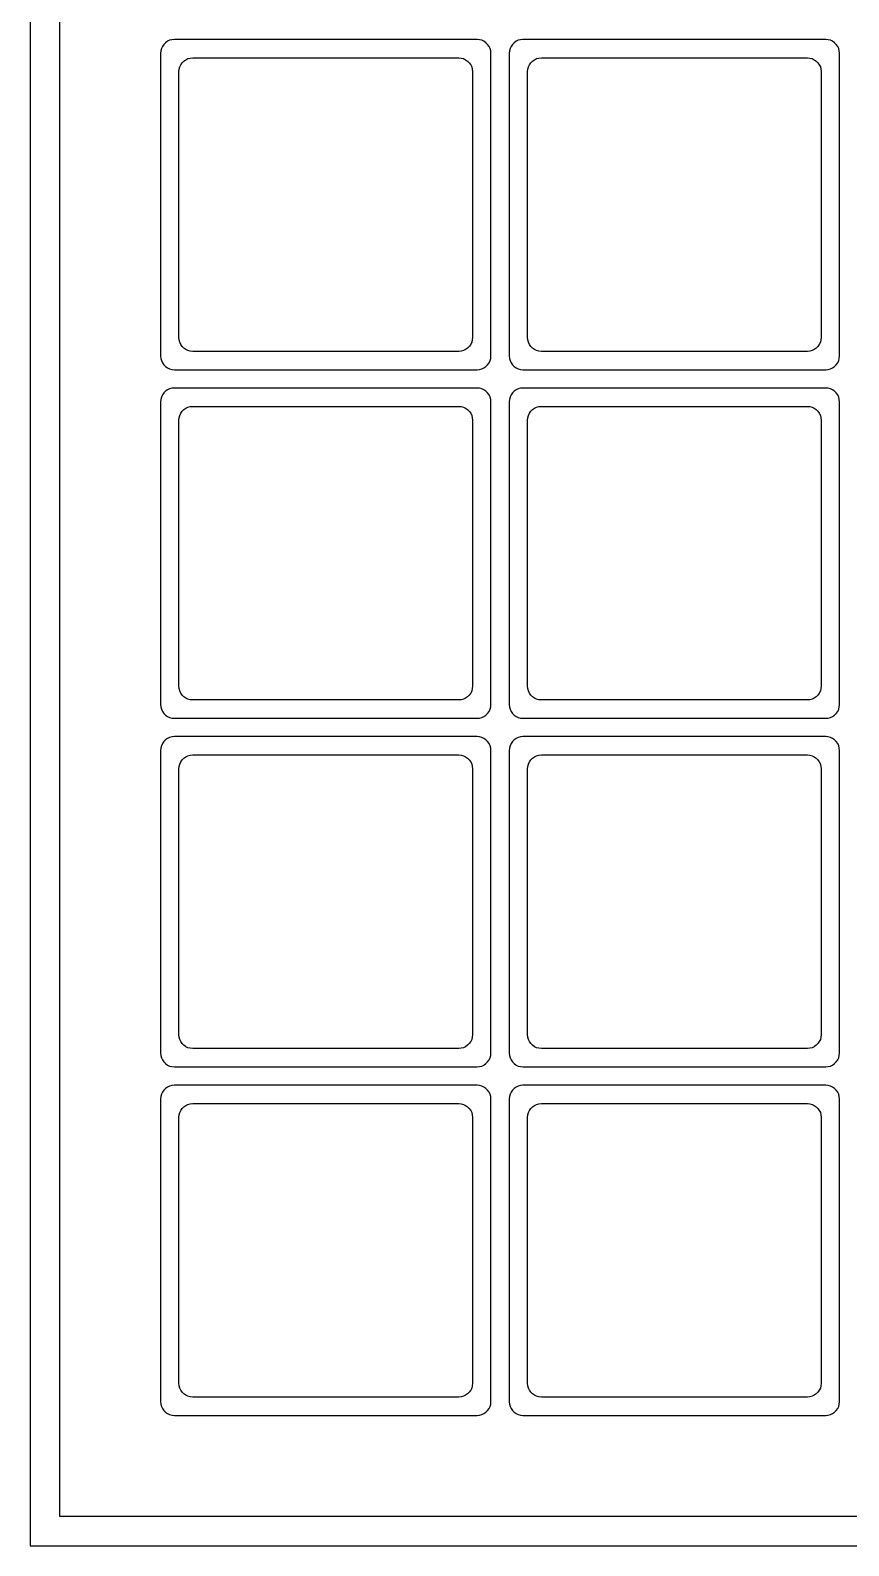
# Model space of a CAD drawing. Header units: metres. Extents: x -7 to 84, y -7 to 172.
# Drawn here: x -6.6 to 38, y -6.6 to 76 of the extents above; entities that cross this region are included whole.
import ezdxf

# ---------------------------------------------------------------- set-up
doc = ezdxf.new("R2010")
doc.units = ezdxf.units.M

msp = doc.modelspace()

# ---------------------------------------------------------------- linework, layer by layer
for p, q in [((-6.6, 171.6), (-6.6, -6.6)), ((-5, -5), (-5, 170)), ((0.675467, 75.2321), (0.600481, 75.125)), ((0.76791, 75.3245), (0.675467, 75.2321)), ((0.875, 75.3995), (0.76791, 75.3245)), ((0.993485, 75.4548), (0.875, 75.3995)), ((1.11976, 75.4886), (0.993485, 75.4548)), ((1.25, 75.5), (1.11976, 75.4886)), ((17.75, 75.5), (1.25, 75.5)), ((17.8802, 75.4886), (17.75, 75.5)), ((18.0065, 75.4548), (17.8802, 75.4886)), ((18.125, 75.3995), (18.0065, 75.4548)), ((18.2321, 75.3245), (18.125, 75.3995)), ((18.3245, 75.2321), (18.2321, 75.3245)), ((18.3995, 75.125), (18.3245, 75.2321)), ((19.6755, 75.2321), (19.6005, 75.125)), ((19.7679, 75.3245), (19.6755, 75.2321)), ((19.875, 75.3995), (19.7679, 75.3245)), ((19.9935, 75.4548), (19.875, 75.3995)), ((20.1198, 75.4886), (19.9935, 75.4548)), ((20.25, 75.5), (20.1198, 75.4886)), ((36.75, 75.5), (20.25, 75.5)), ((36.8802, 75.4886), (36.75, 75.5)), ((37.0065, 75.4548), (36.8802, 75.4886)), ((37.125, 75.3995), (37.0065, 75.4548)), ((37.2321, 75.3245), (37.125, 75.3995)), ((37.3245, 75.2321), (37.2321, 75.3245)), ((37.3995, 75.125), (37.3245, 75.2321)), ((0.511395, 74.8802), (0.5, 74.75)), ((0.5, 74.75), (0.5, 58.25)), ((0.545231, 75.0065), (0.511395, 74.8802)), ((0.600481, 75.125), (0.545231, 75.0065)), ((1.76791, 74.3245), (1.875, 74.3995)), ((1.875, 74.3995), (1.99349, 74.4548)), ((1.99349, 74.4548), (2.11976, 74.4886)), ((2.11976, 74.4886), (2.25, 74.5)), ((2.25, 74.5), (16.75, 74.5)), ((16.75, 74.5), (16.8802, 74.4886)), ((16.8802, 74.4886), (17.0065, 74.4548)), ((17.0065, 74.4548), (17.125, 74.3995)), ((17.125, 74.3995), (17.2321, 74.3245)), ((18.4548, 75.0065), (18.3995, 75.125)), ((18.4886, 74.8802), (18.4548, 75.0065)), ((18.5, 74.75), (18.4886, 74.8802)), ((18.5, 58.25), (18.5, 74.75)), ((19.5114, 74.8802), (19.5, 74.75)), ((19.5, 74.75), (19.5, 58.25)), ((19.5452, 75.0065), (19.5114, 74.8802)), ((19.6005, 75.125), (19.5452, 75.0065)), ((20.7679, 74.3245), (20.875, 74.3995)), ((20.875, 74.3995), (20.9935, 74.4548)), ((20.9935, 74.4548), (21.1198, 74.4886)), ((21.1198, 74.4886), (21.25, 74.5)), ((21.25, 74.5), (35.75, 74.5)), ((35.75, 74.5), (35.8802, 74.4886)), ((35.8802, 74.4886), (36.0065, 74.4548)), ((36.0065, 74.4548), (36.125, 74.3995)), ((36.125, 74.3995), (36.2321, 74.3245)), ((37.4548, 75.0065), (37.3995, 75.125)), ((37.4886, 74.8802), (37.4548, 75.0065)), ((37.5, 74.75), (37.4886, 74.8802)), ((37.5, 58.25), (37.5, 74.75)), ((1.5, 73.75), (1.51139, 73.8802)), ((1.5, 59.25), (1.5, 73.75)), ((1.51139, 73.8802), (1.54523, 74.0065)), ((1.54523, 74.0065), (1.60048, 74.125)), ((1.60048, 74.125), (1.67547, 74.2321)), ((1.67547, 74.2321), (1.76791, 74.3245)), ((17.2321, 74.3245), (17.3245, 74.2321)), ((17.3245, 74.2321), (17.3995, 74.125)), ((17.3995, 74.125), (17.4548, 74.0065)), ((17.4548, 74.0065), (17.4886, 73.8802)), ((17.4886, 73.8802), (17.5, 73.75)), ((17.5, 73.75), (17.5, 59.25)), ((20.5, 73.75), (20.5114, 73.8802)), ((20.5, 59.25), (20.5, 73.75)), ((20.5114, 73.8802), (20.5452, 74.0065)), ((20.5452, 74.0065), (20.6005, 74.125)), ((20.6005, 74.125), (20.6755, 74.2321)), ((20.6755, 74.2321), (20.7679, 74.3245)), ((36.2321, 74.3245), (36.3245, 74.2321)), ((36.3245, 74.2321), (36.3995, 74.125)), ((36.3995, 74.125), (36.4548, 74.0065)), ((36.4548, 74.0065), (36.4886, 73.8802)), ((36.4886, 73.8802), (36.5, 73.75)), ((36.5, 73.75), (36.5, 59.25)), ((1.51139, 59.1198), (1.5, 59.25)), ((1.54523, 58.9935), (1.51139, 59.1198)), ((1.60048, 58.875), (1.54523, 58.9935)), ((1.67547, 58.7679), (1.60048, 58.875)), ((1.76791, 58.6755), (1.67547, 58.7679)), ((1.875, 58.6005), (1.76791, 58.6755)), ((17.2321, 58.6755), (17.125, 58.6005)), ((17.3245, 58.7679), (17.2321, 58.6755)), ((17.3995, 58.875), (17.3245, 58.7679)), ((17.4548, 58.9935), (17.3995, 58.875)), ((17.4886, 59.1198), (17.4548, 58.9935)), ((17.5, 59.25), (17.4886, 59.1198)), ((20.5114, 59.1198), (20.5, 59.25)), ((20.5452, 58.9935), (20.5114, 59.1198)), ((20.6005, 58.875), (20.5452, 58.9935)), ((20.6755, 58.7679), (20.6005, 58.875)), ((20.7679, 58.6755), (20.6755, 58.7679)), ((20.875, 58.6005), (20.7679, 58.6755)), ((36.2321, 58.6755), (36.125, 58.6005)), ((36.3245, 58.7679), (36.2321, 58.6755)), ((36.3995, 58.875), (36.3245, 58.7679)), ((36.4548, 58.9935), (36.3995, 58.875)), ((36.4886, 59.1198), (36.4548, 58.9935)), ((36.5, 59.25), (36.4886, 59.1198)), ((0.5, 58.25), (0.511395, 58.1198)), ((0.511395, 58.1198), (0.545231, 57.9935)), ((0.545231, 57.9935), (0.600481, 57.875)), ((0.600481, 57.875), (0.675467, 57.7679)), ((1.99349, 58.5452), (1.875, 58.6005)), ((2.11976, 58.5114), (1.99349, 58.5452)), ((2.25, 58.5), (2.11976, 58.5114)), ((16.75, 58.5), (2.25, 58.5)), ((16.8802, 58.5114), (16.75, 58.5)), ((17.0065, 58.5452), (16.8802, 58.5114)), ((17.125, 58.6005), (17.0065, 58.5452)), ((18.3245, 57.7679), (18.3995, 57.875)), ((18.3995, 57.875), (18.4548, 57.9935)), ((18.4548, 57.9935), (18.4886, 58.1198)), ((18.4886, 58.1198), (18.5, 58.25)), ((19.5, 58.25), (19.5114, 58.1198)), ((19.5114, 58.1198), (19.5452, 57.9935)), ((19.5452, 57.9935), (19.6005, 57.875)), ((19.6005, 57.875), (19.6755, 57.7679)), ((20.9935, 58.5452), (20.875, 58.6005)), ((21.1198, 58.5114), (20.9935, 58.5452)), ((21.25, 58.5), (21.1198, 58.5114)), ((35.75, 58.5), (21.25, 58.5)), ((35.8802, 58.5114), (35.75, 58.5)), ((36.0065, 58.5452), (35.8802, 58.5114)), ((36.125, 58.6005), (36.0065, 58.5452)), ((37.3245, 57.7679), (37.3995, 57.875)), ((37.3995, 57.875), (37.4548, 57.9935)), ((37.4548, 57.9935), (37.4886, 58.1198)), ((37.4886, 58.1198), (37.5, 58.25)), ((0.675467, 57.7679), (0.76791, 57.6755)), ((0.76791, 57.6755), (0.875, 57.6005)), ((0.875, 57.6005), (0.993485, 57.5452)), ((0.993485, 57.5452), (1.11976, 57.5114)), ((1.11976, 57.5114), (1.25, 57.5)), ((1.25, 57.5), (17.75, 57.5)), ((17.75, 57.5), (17.8802, 57.5114)), ((17.8802, 57.5114), (18.0065, 57.5452)), ((18.0065, 57.5452), (18.125, 57.6005)), ((18.125, 57.6005), (18.2321, 57.6755)), ((18.2321, 57.6755), (18.3245, 57.7679)), ((19.6755, 57.7679), (19.7679, 57.6755)), ((19.7679, 57.6755), (19.875, 57.6005)), ((19.875, 57.6005), (19.9935, 57.5452)), ((19.9935, 57.5452), (20.1198, 57.5114)), ((20.1198, 57.5114), (20.25, 57.5)), ((20.25, 57.5), (36.75, 57.5)), ((36.75, 57.5), (36.8802, 57.5114)), ((36.8802, 57.5114), (37.0065, 57.5452)), ((37.0065, 57.5452), (37.125, 57.6005)), ((37.125, 57.6005), (37.2321, 57.6755)), ((37.2321, 57.6755), (37.3245, 57.7679)), ((0.675467, 56.2321), (0.600481, 56.125)), ((0.76791, 56.3245), (0.675467, 56.2321)), ((0.875, 56.3995), (0.76791, 56.3245)), ((0.993485, 56.4548), (0.875, 56.3995)), ((1.11976, 56.4886), (0.993485, 56.4548)), ((1.25, 56.5), (1.11976, 56.4886)), ((17.75, 56.5), (1.25, 56.5)), ((17.8802, 56.4886), (17.75, 56.5)), ((18.0065, 56.4548), (17.8802, 56.4886)), ((18.125, 56.3995), (18.0065, 56.4548)), ((18.2321, 56.3245), (18.125, 56.3995)), ((18.3245, 56.2321), (18.2321, 56.3245)), ((18.3995, 56.125), (18.3245, 56.2321)), ((19.6755, 56.2321), (19.6005, 56.125)), ((19.7679, 56.3245), (19.6755, 56.2321)), ((19.875, 56.3995), (19.7679, 56.3245)), ((19.9935, 56.4548), (19.875, 56.3995)), ((20.1198, 56.4886), (19.9935, 56.4548)), ((20.25, 56.5), (20.1198, 56.4886)), ((36.75, 56.5), (20.25, 56.5)), ((36.8802, 56.4886), (36.75, 56.5)), ((37.0065, 56.4548), (36.8802, 56.4886)), ((37.125, 56.3995), (37.0065, 56.4548)), ((37.2321, 56.3245), (37.125, 56.3995)), ((37.3245, 56.2321), (37.2321, 56.3245)), ((37.3995, 56.125), (37.3245, 56.2321)), ((0.511395, 55.8802), (0.5, 55.75)), ((0.5, 55.75), (0.5, 39.25)), ((0.545231, 56.0065), (0.511395, 55.8802)), ((0.600481, 56.125), (0.545231, 56.0065)), ((1.76791, 55.3245), (1.875, 55.3995)), ((1.875, 55.3995), (1.99349, 55.4548)), ((1.99349, 55.4548), (2.11976, 55.4886)), ((2.11976, 55.4886), (2.25, 55.5)), ((2.25, 55.5), (16.75, 55.5)), ((16.75, 55.5), (16.8802, 55.4886)), ((16.8802, 55.4886), (17.0065, 55.4548)), ((17.0065, 55.4548), (17.125, 55.3995)), ((17.125, 55.3995), (17.2321, 55.3245)), ((18.4548, 56.0065), (18.3995, 56.125)), ((18.4886, 55.8802), (18.4548, 56.0065)), ((18.5, 55.75), (18.4886, 55.8802)), ((18.5, 39.25), (18.5, 55.75)), ((19.5114, 55.8802), (19.5, 55.75)), ((19.5, 55.75), (19.5, 39.25)), ((19.5452, 56.0065), (19.5114, 55.8802)), ((19.6005, 56.125), (19.5452, 56.0065)), ((20.7679, 55.3245), (20.875, 55.3995)), ((20.875, 55.3995), (20.9935, 55.4548)), ((20.9935, 55.4548), (21.1198, 55.4886)), ((21.1198, 55.4886), (21.25, 55.5)), ((21.25, 55.5), (35.75, 55.5)), ((35.75, 55.5), (35.8802, 55.4886)), ((35.8802, 55.4886), (36.0065, 55.4548)), ((36.0065, 55.4548), (36.125, 55.3995)), ((36.125, 55.3995), (36.2321, 55.3245)), ((37.4548, 56.0065), (37.3995, 56.125)), ((37.4886, 55.8802), (37.4548, 56.0065)), ((37.5, 55.75), (37.4886, 55.8802)), ((37.5, 39.25), (37.5, 55.75)), ((1.5, 54.75), (1.51139, 54.8802)), ((1.5, 40.25), (1.5, 54.75)), ((1.51139, 54.8802), (1.54523, 55.0065)), ((1.54523, 55.0065), (1.60048, 55.125)), ((1.60048, 55.125), (1.67547, 55.2321)), ((1.67547, 55.2321), (1.76791, 55.3245)), ((17.2321, 55.3245), (17.3245, 55.2321)), ((17.3245, 55.2321), (17.3995, 55.125)), ((17.3995, 55.125), (17.4548, 55.0065)), ((17.4548, 55.0065), (17.4886, 54.8802)), ((17.4886, 54.8802), (17.5, 54.75)), ((17.5, 54.75), (17.5, 40.25)), ((20.5, 54.75), (20.5114, 54.8802)), ((20.5, 40.25), (20.5, 54.75)), ((20.5114, 54.8802), (20.5452, 55.0065)), ((20.5452, 55.0065), (20.6005, 55.125)), ((20.6005, 55.125), (20.6755, 55.2321)), ((20.6755, 55.2321), (20.7679, 55.3245)), ((36.2321, 55.3245), (36.3245, 55.2321)), ((36.3245, 55.2321), (36.3995, 55.125)), ((36.3995, 55.125), (36.4548, 55.0065)), ((36.4548, 55.0065), (36.4886, 54.8802)), ((36.4886, 54.8802), (36.5, 54.75)), ((36.5, 54.75), (36.5, 40.25)), ((1.51139, 40.1198), (1.5, 40.25)), ((1.54523, 39.9935), (1.51139, 40.1198)), ((1.60048, 39.875), (1.54523, 39.9935)), ((1.67547, 39.7679), (1.60048, 39.875)), ((1.76791, 39.6755), (1.67547, 39.7679)), ((1.875, 39.6005), (1.76791, 39.6755)), ((17.2321, 39.6755), (17.125, 39.6005)), ((17.3245, 39.7679), (17.2321, 39.6755)), ((17.3995, 39.875), (17.3245, 39.7679)), ((17.4548, 39.9935), (17.3995, 39.875)), ((17.4886, 40.1198), (17.4548, 39.9935)), ((17.5, 40.25), (17.4886, 40.1198)), ((20.5114, 40.1198), (20.5, 40.25)), ((20.5452, 39.9935), (20.5114, 40.1198)), ((20.6005, 39.875), (20.5452, 39.9935)), ((20.6755, 39.7679), (20.6005, 39.875)), ((20.7679, 39.6755), (20.6755, 39.7679)), ((20.875, 39.6005), (20.7679, 39.6755)), ((36.2321, 39.6755), (36.125, 39.6005)), ((36.3245, 39.7679), (36.2321, 39.6755)), ((36.3995, 39.875), (36.3245, 39.7679)), ((36.4548, 39.9935), (36.3995, 39.875)), ((36.4886, 40.1198), (36.4548, 39.9935)), ((36.5, 40.25), (36.4886, 40.1198)), ((0.5, 39.25), (0.511395, 39.1198)), ((0.511395, 39.1198), (0.545231, 38.9935)), ((0.545231, 38.9935), (0.600481, 38.875)), ((0.600481, 38.875), (0.675467, 38.7679)), ((1.99349, 39.5452), (1.875, 39.6005)), ((2.11976, 39.5114), (1.99349, 39.5452)), ((2.25, 39.5), (2.11976, 39.5114)), ((16.75, 39.5), (2.25, 39.5)), ((16.8802, 39.5114), (16.75, 39.5)), ((17.0065, 39.5452), (16.8802, 39.5114)), ((17.125, 39.6005), (17.0065, 39.5452)), ((18.3245, 38.7679), (18.3995, 38.875)), ((18.3995, 38.875), (18.4548, 38.9935)), ((18.4548, 38.9935), (18.4886, 39.1198)), ((18.4886, 39.1198), (18.5, 39.25)), ((19.5, 39.25), (19.5114, 39.1198)), ((19.5114, 39.1198), (19.5452, 38.9935)), ((19.5452, 38.9935), (19.6005, 38.875)), ((19.6005, 38.875), (19.6755, 38.7679)), ((20.9935, 39.5452), (20.875, 39.6005)), ((21.1198, 39.5114), (20.9935, 39.5452)), ((21.25, 39.5), (21.1198, 39.5114)), ((35.75, 39.5), (21.25, 39.5)), ((35.8802, 39.5114), (35.75, 39.5)), ((36.0065, 39.5452), (35.8802, 39.5114)), ((36.125, 39.6005), (36.0065, 39.5452)), ((37.3245, 38.7679), (37.3995, 38.875)), ((37.3995, 38.875), (37.4548, 38.9935)), ((37.4548, 38.9935), (37.4886, 39.1198)), ((37.4886, 39.1198), (37.5, 39.25)), ((0.675467, 38.7679), (0.76791, 38.6755)), ((0.76791, 38.6755), (0.875, 38.6005)), ((0.875, 38.6005), (0.993485, 38.5452)), ((0.993485, 38.5452), (1.11976, 38.5114)), ((1.11976, 38.5114), (1.25, 38.5)), ((1.25, 38.5), (17.75, 38.5)), ((17.75, 38.5), (17.8802, 38.5114)), ((17.8802, 38.5114), (18.0065, 38.5452)), ((18.0065, 38.5452), (18.125, 38.6005)), ((18.125, 38.6005), (18.2321, 38.6755)), ((18.2321, 38.6755), (18.3245, 38.7679)), ((19.6755, 38.7679), (19.7679, 38.6755)), ((19.7679, 38.6755), (19.875, 38.6005)), ((19.875, 38.6005), (19.9935, 38.5452)), ((19.9935, 38.5452), (20.1198, 38.5114)), ((20.1198, 38.5114), (20.25, 38.5)), ((20.25, 38.5), (36.75, 38.5)), ((36.75, 38.5), (36.8802, 38.5114)), ((36.8802, 38.5114), (37.0065, 38.5452)), ((37.0065, 38.5452), (37.125, 38.6005)), ((37.125, 38.6005), (37.2321, 38.6755)), ((37.2321, 38.6755), (37.3245, 38.7679)), ((0.675467, 37.2321), (0.600481, 37.125)), ((0.76791, 37.3245), (0.675467, 37.2321)), ((0.875, 37.3995), (0.76791, 37.3245)), ((0.993485, 37.4548), (0.875, 37.3995)), ((1.11976, 37.4886), (0.993485, 37.4548)), ((1.25, 37.5), (1.11976, 37.4886)), ((17.75, 37.5), (1.25, 37.5)), ((17.8802, 37.4886), (17.75, 37.5)), ((18.0065, 37.4548), (17.8802, 37.4886)), ((18.125, 37.3995), (18.0065, 37.4548)), ((18.2321, 37.3245), (18.125, 37.3995)), ((18.3245, 37.2321), (18.2321, 37.3245)), ((18.3995, 37.125), (18.3245, 37.2321)), ((19.6755, 37.2321), (19.6005, 37.125)), ((19.7679, 37.3245), (19.6755, 37.2321)), ((19.875, 37.3995), (19.7679, 37.3245)), ((19.9935, 37.4548), (19.875, 37.3995)), ((20.1198, 37.4886), (19.9935, 37.4548)), ((20.25, 37.5), (20.1198, 37.4886)), ((36.75, 37.5), (20.25, 37.5)), ((36.8802, 37.4886), (36.75, 37.5)), ((37.0065, 37.4548), (36.8802, 37.4886)), ((37.125, 37.3995), (37.0065, 37.4548)), ((37.2321, 37.3245), (37.125, 37.3995)), ((37.3245, 37.2321), (37.2321, 37.3245)), ((37.3995, 37.125), (37.3245, 37.2321)), ((0.511395, 36.8802), (0.5, 36.75)), ((0.5, 36.75), (0.5, 20.25)), ((0.545231, 37.0065), (0.511395, 36.8802)), ((0.600481, 37.125), (0.545231, 37.0065)), ((1.76791, 36.3245), (1.875, 36.3995)), ((1.875, 36.3995), (1.99349, 36.4548)), ((1.99349, 36.4548), (2.11976, 36.4886)), ((2.11976, 36.4886), (2.25, 36.5)), ((2.25, 36.5), (16.75, 36.5)), ((16.75, 36.5), (16.8802, 36.4886)), ((16.8802, 36.4886), (17.0065, 36.4548)), ((17.0065, 36.4548), (17.125, 36.3995)), ((17.125, 36.3995), (17.2321, 36.3245)), ((18.4548, 37.0065), (18.3995, 37.125)), ((18.4886, 36.8802), (18.4548, 37.0065)), ((18.5, 36.75), (18.4886, 36.8802)), ((18.5, 20.25), (18.5, 36.75)), ((19.5114, 36.8802), (19.5, 36.75)), ((19.5, 36.75), (19.5, 20.25)), ((19.5452, 37.0065), (19.5114, 36.8802)), ((19.6005, 37.125), (19.5452, 37.0065)), ((20.7679, 36.3245), (20.875, 36.3995)), ((20.875, 36.3995), (20.9935, 36.4548)), ((20.9935, 36.4548), (21.1198, 36.4886)), ((21.1198, 36.4886), (21.25, 36.5)), ((21.25, 36.5), (35.75, 36.5)), ((35.75, 36.5), (35.8802, 36.4886)), ((35.8802, 36.4886), (36.0065, 36.4548)), ((36.0065, 36.4548), (36.125, 36.3995)), ((36.125, 36.3995), (36.2321, 36.3245)), ((37.4548, 37.0065), (37.3995, 37.125)), ((37.4886, 36.8802), (37.4548, 37.0065)), ((37.5, 36.75), (37.4886, 36.8802)), ((37.5, 20.25), (37.5, 36.75)), ((1.5, 35.75), (1.51139, 35.8802)), ((1.5, 21.25), (1.5, 35.75)), ((1.51139, 35.8802), (1.54523, 36.0065)), ((1.54523, 36.0065), (1.60048, 36.125)), ((1.60048, 36.125), (1.67547, 36.2321)), ((1.67547, 36.2321), (1.76791, 36.3245)), ((17.2321, 36.3245), (17.3245, 36.2321)), ((17.3245, 36.2321), (17.3995, 36.125)), ((17.3995, 36.125), (17.4548, 36.0065)), ((17.4548, 36.0065), (17.4886, 35.8802)), ((17.4886, 35.8802), (17.5, 35.75)), ((17.5, 35.75), (17.5, 21.25)), ((20.5, 35.75), (20.5114, 35.8802)), ((20.5, 21.25), (20.5, 35.75)), ((20.5114, 35.8802), (20.5452, 36.0065)), ((20.5452, 36.0065), (20.6005, 36.125)), ((20.6005, 36.125), (20.6755, 36.2321)), ((20.6755, 36.2321), (20.7679, 36.3245)), ((36.2321, 36.3245), (36.3245, 36.2321)), ((36.3245, 36.2321), (36.3995, 36.125)), ((36.3995, 36.125), (36.4548, 36.0065)), ((36.4548, 36.0065), (36.4886, 35.8802)), ((36.4886, 35.8802), (36.5, 35.75)), ((36.5, 35.75), (36.5, 21.25)), ((1.51139, 21.1198), (1.5, 21.25)), ((1.54523, 20.9935), (1.51139, 21.1198)), ((1.60048, 20.875), (1.54523, 20.9935)), ((1.67547, 20.7679), (1.60048, 20.875)), ((1.76791, 20.6755), (1.67547, 20.7679)), ((1.875, 20.6005), (1.76791, 20.6755)), ((17.2321, 20.6755), (17.125, 20.6005)), ((17.3245, 20.7679), (17.2321, 20.6755)), ((17.3995, 20.875), (17.3245, 20.7679)), ((17.4548, 20.9935), (17.3995, 20.875)), ((17.4886, 21.1198), (17.4548, 20.9935)), ((17.5, 21.25), (17.4886, 21.1198)), ((20.5114, 21.1198), (20.5, 21.25)), ((20.5452, 20.9935), (20.5114, 21.1198)), ((20.6005, 20.875), (20.5452, 20.9935)), ((20.6755, 20.7679), (20.6005, 20.875)), ((20.7679, 20.6755), (20.6755, 20.7679)), ((20.875, 20.6005), (20.7679, 20.6755)), ((36.2321, 20.6755), (36.125, 20.6005)), ((36.3245, 20.7679), (36.2321, 20.6755)), ((36.3995, 20.875), (36.3245, 20.7679)), ((36.4548, 20.9935), (36.3995, 20.875)), ((36.4886, 21.1198), (36.4548, 20.9935)), ((36.5, 21.25), (36.4886, 21.1198)), ((0.5, 20.25), (0.511395, 20.1198)), ((0.511395, 20.1198), (0.545231, 19.9935)), ((0.545231, 19.9935), (0.600481, 19.875)), ((0.600481, 19.875), (0.675467, 19.7679)), ((1.99349, 20.5452), (1.875, 20.6005)), ((2.11976, 20.5114), (1.99349, 20.5452)), ((2.25, 20.5), (2.11976, 20.5114)), ((16.75, 20.5), (2.25, 20.5)), ((16.8802, 20.5114), (16.75, 20.5)), ((17.0065, 20.5452), (16.8802, 20.5114)), ((17.125, 20.6005), (17.0065, 20.5452)), ((18.3245, 19.7679), (18.3995, 19.875)), ((18.3995, 19.875), (18.4548, 19.9935)), ((18.4548, 19.9935), (18.4886, 20.1198)), ((18.4886, 20.1198), (18.5, 20.25)), ((19.5, 20.25), (19.5114, 20.1198)), ((19.5114, 20.1198), (19.5452, 19.9935)), ((19.5452, 19.9935), (19.6005, 19.875)), ((19.6005, 19.875), (19.6755, 19.7679)), ((20.9935, 20.5452), (20.875, 20.6005)), ((21.1198, 20.5114), (20.9935, 20.5452)), ((21.25, 20.5), (21.1198, 20.5114)), ((35.75, 20.5), (21.25, 20.5)), ((35.8802, 20.5114), (35.75, 20.5)), ((36.0065, 20.5452), (35.8802, 20.5114)), ((36.125, 20.6005), (36.0065, 20.5452)), ((37.3245, 19.7679), (37.3995, 19.875)), ((37.3995, 19.875), (37.4548, 19.9935)), ((37.4548, 19.9935), (37.4886, 20.1198)), ((37.4886, 20.1198), (37.5, 20.25)), ((0.675467, 19.7679), (0.76791, 19.6755)), ((0.76791, 19.6755), (0.875, 19.6005)), ((0.875, 19.6005), (0.993485, 19.5452)), ((0.993485, 19.5452), (1.11976, 19.5114)), ((1.11976, 19.5114), (1.25, 19.5)), ((1.25, 19.5), (17.75, 19.5)), ((17.75, 19.5), (17.8802, 19.5114)), ((17.8802, 19.5114), (18.0065, 19.5452)), ((18.0065, 19.5452), (18.125, 19.6005)), ((18.125, 19.6005), (18.2321, 19.6755)), ((18.2321, 19.6755), (18.3245, 19.7679)), ((19.6755, 19.7679), (19.7679, 19.6755)), ((19.7679, 19.6755), (19.875, 19.6005)), ((19.875, 19.6005), (19.9935, 19.5452)), ((19.9935, 19.5452), (20.1198, 19.5114)), ((20.1198, 19.5114), (20.25, 19.5)), ((20.25, 19.5), (36.75, 19.5)), ((36.75, 19.5), (36.8802, 19.5114)), ((36.8802, 19.5114), (37.0065, 19.5452)), ((37.0065, 19.5452), (37.125, 19.6005)), ((37.125, 19.6005), (37.2321, 19.6755)), ((37.2321, 19.6755), (37.3245, 19.7679)), ((0.675467, 18.2321), (0.600481, 18.125)), ((0.76791, 18.3245), (0.675467, 18.2321)), ((0.875, 18.3995), (0.76791, 18.3245)), ((0.993485, 18.4548), (0.875, 18.3995)), ((1.11976, 18.4886), (0.993485, 18.4548)), ((1.25, 18.5), (1.11976, 18.4886)), ((17.75, 18.5), (1.25, 18.5)), ((17.8802, 18.4886), (17.75, 18.5)), ((18.0065, 18.4548), (17.8802, 18.4886)), ((18.125, 18.3995), (18.0065, 18.4548)), ((18.2321, 18.3245), (18.125, 18.3995)), ((18.3245, 18.2321), (18.2321, 18.3245)), ((18.3995, 18.125), (18.3245, 18.2321)), ((19.6755, 18.2321), (19.6005, 18.125)), ((19.7679, 18.3245), (19.6755, 18.2321)), ((19.875, 18.3995), (19.7679, 18.3245)), ((19.9935, 18.4548), (19.875, 18.3995)), ((20.1198, 18.4886), (19.9935, 18.4548)), ((20.25, 18.5), (20.1198, 18.4886)), ((36.75, 18.5), (20.25, 18.5)), ((36.8802, 18.4886), (36.75, 18.5)), ((37.0065, 18.4548), (36.8802, 18.4886)), ((37.125, 18.3995), (37.0065, 18.4548)), ((37.2321, 18.3245), (37.125, 18.3995)), ((37.3245, 18.2321), (37.2321, 18.3245)), ((37.3995, 18.125), (37.3245, 18.2321)), ((0.511395, 17.8802), (0.5, 17.75)), ((0.5, 17.75), (0.5, 1.25)), ((0.545231, 18.0065), (0.511395, 17.8802)), ((0.600481, 18.125), (0.545231, 18.0065)), ((1.76791, 17.3245), (1.875, 17.3995)), ((1.875, 17.3995), (1.99349, 17.4548)), ((1.99349, 17.4548), (2.11976, 17.4886)), ((2.11976, 17.4886), (2.25, 17.5)), ((2.25, 17.5), (16.75, 17.5)), ((16.75, 17.5), (16.8802, 17.4886)), ((16.8802, 17.4886), (17.0065, 17.4548)), ((17.0065, 17.4548), (17.125, 17.3995)), ((17.125, 17.3995), (17.2321, 17.3245)), ((18.4548, 18.0065), (18.3995, 18.125)), ((18.4886, 17.8802), (18.4548, 18.0065)), ((18.5, 17.75), (18.4886, 17.8802)), ((18.5, 1.25), (18.5, 17.75)), ((19.5114, 17.8802), (19.5, 17.75)), ((19.5, 17.75), (19.5, 1.25)), ((19.5452, 18.0065), (19.5114, 17.8802)), ((19.6005, 18.125), (19.5452, 18.0065)), ((20.7679, 17.3245), (20.875, 17.3995)), ((20.875, 17.3995), (20.9935, 17.4548)), ((20.9935, 17.4548), (21.1198, 17.4886)), ((21.1198, 17.4886), (21.25, 17.5)), ((21.25, 17.5), (35.75, 17.5)), ((35.75, 17.5), (35.8802, 17.4886)), ((35.8802, 17.4886), (36.0065, 17.4548)), ((36.0065, 17.4548), (36.125, 17.3995)), ((36.125, 17.3995), (36.2321, 17.3245)), ((37.4548, 18.0065), (37.3995, 18.125)), ((37.4886, 17.8802), (37.4548, 18.0065)), ((37.5, 17.75), (37.4886, 17.8802)), ((37.5, 1.25), (37.5, 17.75)), ((1.5, 16.75), (1.51139, 16.8802)), ((1.5, 2.25), (1.5, 16.75)), ((1.51139, 16.8802), (1.54523, 17.0065)), ((1.54523, 17.0065), (1.60048, 17.125)), ((1.60048, 17.125), (1.67547, 17.2321)), ((1.67547, 17.2321), (1.76791, 17.3245)), ((17.2321, 17.3245), (17.3245, 17.2321)), ((17.3245, 17.2321), (17.3995, 17.125)), ((17.3995, 17.125), (17.4548, 17.0065)), ((17.4548, 17.0065), (17.4886, 16.8802)), ((17.4886, 16.8802), (17.5, 16.75)), ((17.5, 16.75), (17.5, 2.25)), ((20.5, 16.75), (20.5114, 16.8802)), ((20.5, 2.25), (20.5, 16.75)), ((20.5114, 16.8802), (20.5452, 17.0065)), ((20.5452, 17.0065), (20.6005, 17.125)), ((20.6005, 17.125), (20.6755, 17.2321)), ((20.6755, 17.2321), (20.7679, 17.3245)), ((36.2321, 17.3245), (36.3245, 17.2321)), ((36.3245, 17.2321), (36.3995, 17.125)), ((36.3995, 17.125), (36.4548, 17.0065)), ((36.4548, 17.0065), (36.4886, 16.8802)), ((36.4886, 16.8802), (36.5, 16.75)), ((36.5, 16.75), (36.5, 2.25)), ((1.51139, 2.11976), (1.5, 2.25)), ((1.54523, 1.99349), (1.51139, 2.11976)), ((1.60048, 1.875), (1.54523, 1.99349)), ((1.67547, 1.76791), (1.60048, 1.875)), ((1.76791, 1.67547), (1.67547, 1.76791)), ((1.875, 1.60048), (1.76791, 1.67547)), ((17.2321, 1.67547), (17.125, 1.60048)), ((17.3245, 1.76791), (17.2321, 1.67547)), ((17.3995, 1.875), (17.3245, 1.76791)), ((17.4548, 1.99349), (17.3995, 1.875)), ((17.4886, 2.11976), (17.4548, 1.99349)), ((17.5, 2.25), (17.4886, 2.11976)), ((20.5114, 2.11976), (20.5, 2.25)), ((20.5452, 1.99349), (20.5114, 2.11976)), ((20.6005, 1.875), (20.5452, 1.99349)), ((20.6755, 1.76791), (20.6005, 1.875)), ((20.7679, 1.67547), (20.6755, 1.76791)), ((20.875, 1.60048), (20.7679, 1.67547)), ((36.2321, 1.67547), (36.125, 1.60048)), ((36.3245, 1.76791), (36.2321, 1.67547)), ((36.3995, 1.875), (36.3245, 1.76791)), ((36.4548, 1.99349), (36.3995, 1.875)), ((36.4886, 2.11976), (36.4548, 1.99349)), ((36.5, 2.25), (36.4886, 2.11976)), ((0.5, 1.25), (0.511395, 1.11976)), ((0.511395, 1.11976), (0.545231, 0.993485)), ((0.545231, 0.993485), (0.600481, 0.875)), ((0.600481, 0.875), (0.675467, 0.76791)), ((1.99349, 1.54523), (1.875, 1.60048)), ((2.11976, 1.51139), (1.99349, 1.54523)), ((2.25, 1.5), (2.11976, 1.51139)), ((16.75, 1.5), (2.25, 1.5)), ((16.8802, 1.51139), (16.75, 1.5)), ((17.0065, 1.54523), (16.8802, 1.51139)), ((17.125, 1.60048), (17.0065, 1.54523)), ((18.3245, 0.76791), (18.3995, 0.875)), ((18.3995, 0.875), (18.4548, 0.993485)), ((18.4548, 0.993485), (18.4886, 1.11976)), ((18.4886, 1.11976), (18.5, 1.25)), ((19.5, 1.25), (19.5114, 1.11976)), ((19.5114, 1.11976), (19.5452, 0.993485)), ((19.5452, 0.993485), (19.6005, 0.875)), ((19.6005, 0.875), (19.6755, 0.76791)), ((20.9935, 1.54523), (20.875, 1.60048)), ((21.1198, 1.51139), (20.9935, 1.54523)), ((21.25, 1.5), (21.1198, 1.51139)), ((35.75, 1.5), (21.25, 1.5)), ((35.8802, 1.51139), (35.75, 1.5)), ((36.0065, 1.54523), (35.8802, 1.51139)), ((36.125, 1.60048), (36.0065, 1.54523)), ((37.3245, 0.76791), (37.3995, 0.875)), ((37.3995, 0.875), (37.4548, 0.993485)), ((37.4548, 0.993485), (37.4886, 1.11976)), ((37.4886, 1.11976), (37.5, 1.25)), ((0.675467, 0.76791), (0.76791, 0.675467)), ((0.76791, 0.675467), (0.875, 0.600481)), ((0.875, 0.600481), (0.993485, 0.545231)), ((0.993485, 0.545231), (1.11976, 0.511395)), ((1.11976, 0.511395), (1.25, 0.5)), ((1.25, 0.5), (17.75, 0.5)), ((17.75, 0.5), (17.8802, 0.511395)), ((17.8802, 0.511395), (18.0065, 0.545231)), ((18.0065, 0.545231), (18.125, 0.600481)), ((18.125, 0.600481), (18.2321, 0.675467)), ((18.2321, 0.675467), (18.3245, 0.76791)), ((19.6755, 0.76791), (19.7679, 0.675467)), ((19.7679, 0.675467), (19.875, 0.600481)), ((19.875, 0.600481), (19.9935, 0.545231)), ((19.9935, 0.545231), (20.1198, 0.511395)), ((20.1198, 0.511395), (20.25, 0.5)), ((20.25, 0.5), (36.75, 0.5)), ((36.75, 0.5), (36.8802, 0.511395)), ((36.8802, 0.511395), (37.0065, 0.545231)), ((37.0065, 0.545231), (37.125, 0.600481)), ((37.125, 0.600481), (37.2321, 0.675467)), ((37.2321, 0.675467), (37.3245, 0.76791)), ((82, -5), (-5, -5)), ((-6.6, -6.6), (83.6, -6.6))]:
    msp.add_line(p, q)

doc.saveas('drawing.dxf')
